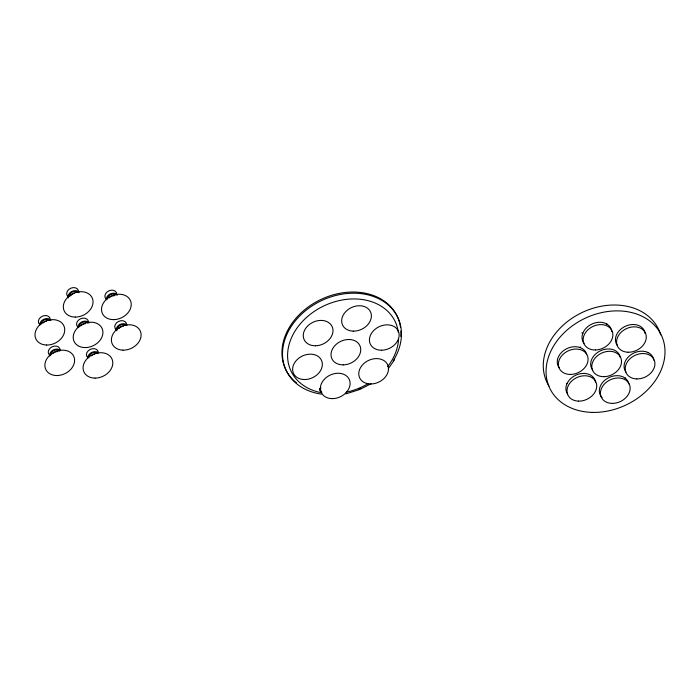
<?xml version="1.0" encoding="UTF-8"?>
<svg xmlns="http://www.w3.org/2000/svg" width="700" height="700" viewBox="0 0 700 700"><rect width="100%" height="100%" fill="white"/><g stroke="black" fill="none" stroke-linecap="round" stroke-linejoin="round"><path stroke-width="1.05" d="M394.651 359.546L388.308 368.664M370.659 383.889L360.027 389.401L345.852 393.899M319.699 388.439L321.09 391.37M319.366 388.824L319.707 389.559M320.915 391.352A2.056 1.601 -25.4 0 1 319.637 389.97A2.056 1.601 -25.4 0 1 321.02 388.203M321.309 394.109A61.784 47.941 -25.4 0 1 287.543 332.964A61.784 47.941 -25.4 0 1 369.136 295.155A61.784 47.941 -25.4 0 1 393.19 360.789M360.876 388.054A61.784 47.941 -25.4 0 1 358.444 389.095M321.947 392.814A57.663 44.748 -25.4 0 1 288.977 344.986A57.663 44.748 -25.4 0 1 346.29 299.39A57.663 44.748 -25.4 0 1 398.274 332.089M398.571 338.669A57.663 44.748 -25.4 0 1 387.599 366.704M368.043 383.696A57.663 44.748 -25.4 0 1 346.176 392.219M296.555 382.944A61.784 47.941 -25.4 0 1 317.581 301.14A61.784 47.941 -25.4 0 1 400.549 327.547M400.855 331.047A61.784 47.941 -25.4 0 1 400.759 336.394M78.024 327.723A6.177 4.795 -25.4 0 1 82.127 321.773A6.177 4.795 -25.4 0 1 89.119 322.91M78.986 327.075A5.145 3.999 -25.4 0 1 82.416 322.525A5.145 3.999 -25.4 0 1 87.981 323.146M80.771 326.007A5.145 3.999 -25.4 0 1 85.619 323.627M78.024 327.197A6.177 4.795 -25.4 0 1 80.377 318.868A6.177 4.795 -25.4 0 1 88.436 322.149M116.314 330.767A6.177 4.795 -25.4 0 1 119.761 324.608A6.177 4.795 -25.4 0 1 126.989 325.089M117.206 330.033A5.145 3.999 -25.4 0 1 119.919 325.439A5.145 3.999 -25.4 0 1 125.51 325.176M118.965 328.571A5.145 3.999 -25.4 0 1 123.357 326.217M116.638 330.05A6.177 4.795 -25.4 0 1 118.554 321.431A6.177 4.795 -25.4 0 1 126.612 325.185M106.33 299.723A6.177 4.795 -25.4 0 1 110.53 293.79A6.177 4.795 -25.4 0 1 117.486 295.024M107.301 299.049A5.145 3.999 -25.4 0 1 110.618 294.63A5.145 3.999 -25.4 0 1 116.095 295.006M109.261 297.85A5.145 3.999 -25.4 0 1 114.59 295.715M106.558 299.408A6.177 4.795 -25.4 0 1 108.876 290.832A6.177 4.795 -25.4 0 1 116.716 294.796M68.303 297.911A6.177 4.795 -25.4 0 1 71.794 291.48A6.177 4.795 -25.4 0 1 79.188 292.338M69.108 296.424A5.145 3.999 -25.4 0 1 72.354 292.092A5.145 3.999 -25.4 0 1 77.761 292.329M70.578 295.951A5.145 3.999 -25.4 0 1 74.498 293.265M68.18 296.713A6.177 4.795 -25.4 0 1 70.84 288.199A6.177 4.795 -25.4 0 1 78.514 292.303M39.83 325.168A6.177 4.795 -25.4 0 1 43.934 319.217A6.177 4.795 -25.4 0 1 50.925 320.346M40.792 324.511A5.145 3.999 -25.4 0 1 43.986 320.075A5.145 3.999 -25.4 0 1 49.472 320.303M42.893 323.076A5.145 3.999 -25.4 0 1 46.489 321.16M39.445 324.293A6.177 4.795 -25.4 0 1 42.744 316.059A6.177 4.795 -25.4 0 1 50.225 320.066M49.788 356.108A6.177 4.795 -25.4 0 1 53.34 349.947A6.177 4.795 -25.4 0 1 60.559 350.569M50.689 355.373A5.145 3.999 -25.4 0 1 53.961 350.534A5.145 3.999 -25.4 0 1 59.736 351.164M52.631 353.745A5.145 3.999 -25.4 0 1 57.951 351.61M49.928 355.311A6.177 4.795 -25.4 0 1 51.958 346.868A6.177 4.795 -25.4 0 1 60.121 350.175M87.885 358.059A6.177 4.795 -25.4 0 1 91.788 352.389A6.177 4.795 -25.4 0 1 98.63 353.001M88.865 357.438A5.145 3.999 -25.4 0 1 92.12 353.115A5.145 3.999 -25.4 0 1 97.519 353.351M91.297 355.828A5.145 3.999 -25.4 0 1 94.736 354.2M87.938 357.735A6.177 4.795 -25.4 0 1 90.064 349.475A6.177 4.795 -25.4 0 1 98.306 352.345M548.992 386.033A61.784 47.941 -25.4 0 1 583.188 311.999A61.784 47.941 -25.4 0 1 660.678 334.889M626.001 372.155A15.444 11.987 -25.4 0 1 634.419 352.783A15.444 11.987 -25.4 0 1 653.739 360.124M617.234 345.293A15.444 11.987 -25.4 0 1 625.984 325.999A15.444 11.987 -25.4 0 1 645.111 333.567M584.062 343.385A15.444 11.987 -25.4 0 1 592.497 323.785A15.444 11.987 -25.4 0 1 611.721 331.625M559.16 367.675A15.444 11.987 -25.4 0 1 566.878 348.618A15.444 11.987 -25.4 0 1 586.661 354.445M567.683 394.205A15.444 11.987 -25.4 0 1 576.433 374.911A15.444 11.987 -25.4 0 1 595.56 382.48M602.149 397.661A15.444 11.987 -25.4 0 1 608.449 377.808A15.444 11.987 -25.4 0 1 628.845 383.898M592.707 370.081A15.444 11.987 -25.4 0 1 600.486 350.77A15.444 11.987 -25.4 0 1 620.2 357.201M567.122 383.486A10.299 7.989 -25.4 0 1 566.431 383.731M580.492 346.973A10.299 7.989 -25.4 0 1 579.854 347.34M581.849 332.824A10.299 7.989 -25.4 0 1 582.907 333.436M606.602 324.389A10.299 7.989 -25.4 0 1 606.812 323.794M648.445 352.424A10.299 7.989 -25.4 0 1 647.762 352.704M625.144 378.49A10.299 7.989 -25.4 0 1 625.468 377.912M343.271 364.875A15.444 11.987 -25.4 0 0 359.861 345.625A15.444 11.987 -25.4 0 0 334.512 346.054A15.444 11.987 -25.4 0 0 343.271 364.875M371.026 383.967A15.444 11.987 -25.4 0 0 387.616 364.717A15.444 11.987 -25.4 0 0 362.267 365.146A15.444 11.987 -25.4 0 0 371.026 383.967M381.325 350.219A15.444 11.987 -25.4 0 0 398.379 331.231A15.444 11.987 -25.4 0 0 373.144 331.135A15.444 11.987 -25.4 0 0 381.325 350.219M353.22 331.126A15.444 11.987 -25.4 0 0 370.729 312.401A15.444 11.987 -25.4 0 0 345.625 311.78A15.444 11.987 -25.4 0 0 353.22 331.126M315.516 345.783A15.444 11.987 -25.4 0 0 332.106 326.533A15.444 11.987 -25.4 0 0 306.757 326.961A15.444 11.987 -25.4 0 0 315.516 345.783M304.526 379.54A15.444 11.987 -25.4 0 0 321.58 360.544A15.444 11.987 -25.4 0 0 296.345 360.447A15.444 11.987 -25.4 0 0 304.526 379.54M331.931 398.624A15.444 11.987 -25.4 0 0 349.449 379.908A15.444 11.987 -25.4 0 0 324.336 379.286A15.444 11.987 -25.4 0 0 331.931 398.624M84.761 347.585A15.444 11.987 -25.4 0 0 102.27 328.869A15.444 11.987 -25.4 0 0 77.157 328.248A15.444 11.987 -25.4 0 0 84.761 347.585M122.955 350.149A15.444 11.987 -25.4 0 0 140.464 331.424A15.444 11.987 -25.4 0 0 115.36 330.811A15.444 11.987 -25.4 0 0 122.955 350.149M113.768 319.637A15.444 11.987 -25.4 0 0 130.357 300.387A15.444 11.987 -25.4 0 0 105.009 300.816A15.444 11.987 -25.4 0 0 113.768 319.637M75.224 317.082A15.444 11.987 -25.4 0 0 92.286 298.095A15.444 11.987 -25.4 0 0 67.043 297.999A15.444 11.987 -25.4 0 0 75.224 317.082M46.559 345.03A15.444 11.987 -25.4 0 0 64.076 326.305A15.444 11.987 -25.4 0 0 38.964 325.684A15.444 11.987 -25.4 0 0 46.559 345.03M57.137 375.541A15.444 11.987 -25.4 0 0 73.728 356.291A15.444 11.987 -25.4 0 0 48.379 356.72A15.444 11.987 -25.4 0 0 57.137 375.541M94.981 378.105A15.444 11.987 -25.4 0 0 112.044 359.109A15.444 11.987 -25.4 0 0 86.8 359.012A15.444 11.987 -25.4 0 0 94.981 378.105M592.305 412.396A61.784 47.941 -25.4 0 0 662.358 337.505A61.784 47.941 -25.4 0 0 561.925 335.029A61.784 47.941 -25.4 0 0 592.305 412.396M636.869 378.919A15.444 11.987 -25.4 0 0 654.238 360.106A15.444 11.987 -25.4 0 0 629.081 359.66A15.444 11.987 -25.4 0 0 636.869 378.919M628.101 352.223A15.444 11.987 -25.4 0 0 645.636 333.515A15.444 11.987 -25.4 0 0 620.532 332.868A15.444 11.987 -25.4 0 0 628.101 352.223M595.315 349.983A15.444 11.987 -25.4 0 0 612.01 330.794A15.444 11.987 -25.4 0 0 586.679 331.109A15.444 11.987 -25.4 0 0 595.315 349.983M570.028 374.439A15.444 11.987 -25.4 0 0 587.396 355.626A15.444 11.987 -25.4 0 0 562.24 355.18A15.444 11.987 -25.4 0 0 570.028 374.439M578.541 401.135A15.444 11.987 -25.4 0 0 596.076 382.428A15.444 11.987 -25.4 0 0 570.981 381.78A15.444 11.987 -25.4 0 0 578.541 401.135M612.596 403.384A15.444 11.987 -25.4 0 0 629.3 384.186A15.444 11.987 -25.4 0 0 603.969 384.501A15.444 11.987 -25.4 0 0 612.596 403.384M603.951 376.679A15.444 11.987 -25.4 0 0 620.655 357.49A15.444 11.987 -25.4 0 0 595.324 357.805A15.444 11.987 -25.4 0 0 603.951 376.679"/></g></svg>
